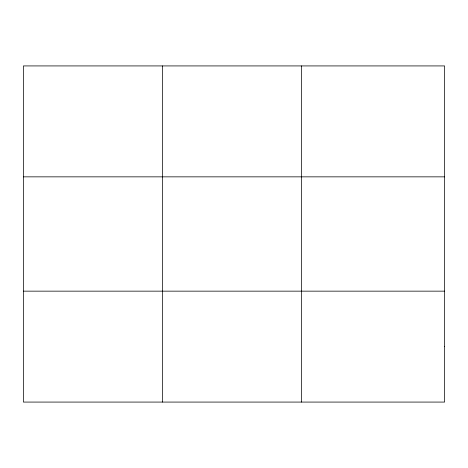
<?xml version="1.0" encoding="UTF-8"?>
<svg xmlns="http://www.w3.org/2000/svg" width="468" height="468" viewBox="0 0 468 468"><rect width="100%" height="100%" fill="white"/><g stroke="black" fill="none" stroke-linecap="round" stroke-linejoin="round"><path stroke-width="0.7" d="M162.396 65.924L162.396 402.076M301.392 65.924L301.392 402.076M23.4 176.851L444.6 176.851M23.4 291.149L444.6 291.149M444.6 346.612L444.6 402.076L23.4 402.076L23.4 65.924L444.6 65.924L444.6 346.612"/></g></svg>
